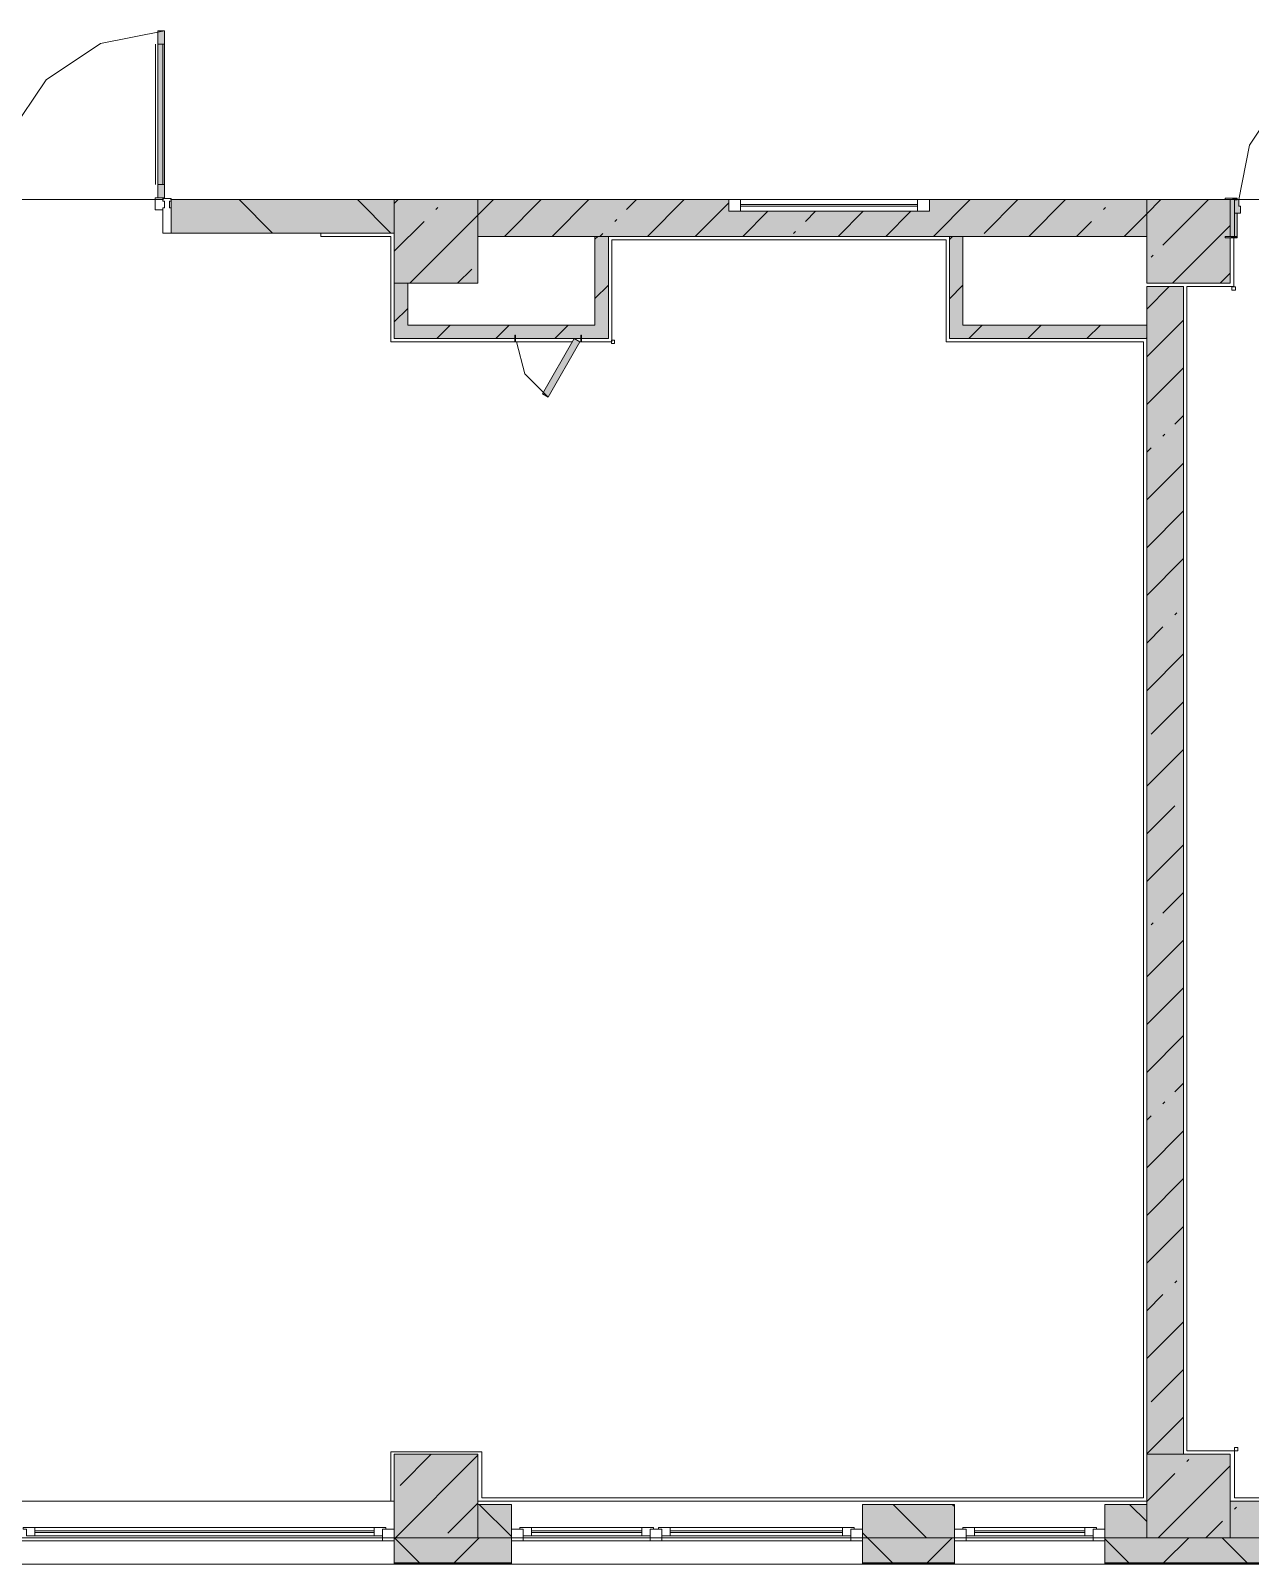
# Model space of a CAD drawing. Header units: millimetres. Extents: x -3817 to 677485, y -22715 to 103890.
# Drawn here: x 29397.5 to 29454.9, y 201.1 to 273.3 of the extents above; entities that cross this region are included whole.
import ezdxf

# ---------------------------------------------------------------- set-up
doc = ezdxf.new("R2010")
doc.units = ezdxf.units.MM
doc.layers.add('PDF _Геометрия', color=7, linetype='Continuous', true_color=0x1d1d1d)
doc.layers.add('PDF _Сплошная заливка', color=7, linetype='Continuous', true_color=0xffffff)

msp = doc.modelspace()

# ---------------------------------------------------------------- hatches: boundary and pattern name
at = {"layer": 'PDF _Сплошная заливка', "transparency": 33554559}
h = msp.add_hatch(color=256, dxfattribs=at)
h.paths.add_polyline_path([(29383.083, 263.768), (29391.114, 263.768), (29391.114, 265.343), (29383.083, 265.343)], flags=0)
h.paths.add_polyline_path([(29412.135, 263.768), (29414.578, 263.768), (29414.578, 265.343), (29404.066, 265.343), (29404.066, 263.768)], flags=0)
for points in [[(29450.01, 263.611), (29450.01, 265.343), (29439.774, 265.343), (29439.774, 264.792), (29430.325, 264.792), (29430.325, 265.343), (29418.515, 265.343), (29418.515, 263.611), (29448.838, 263.611)], [(29453.71, 261.406), (29453.946, 261.406), (29453.946, 263.548), (29453.946, 263.611), (29453.946, 265.343), (29450.01, 265.343), (29450.01, 261.406)], [(29450.01, 206.29), (29451.742, 206.29), (29451.742, 261.249), (29450.01, 261.249), (29450.01, 222.646)], [(29450.01, 258.808), (29450.01, 259.438), (29441.348, 259.438), (29441.348, 258.808), (29448.838, 258.808)]]:
    msp.add_hatch(color=256, dxfattribs=at).paths.add_polyline_path(points)
at = {"layer": 'PDF _Сплошная заливка', "true_color": 0xe2e2e2, "transparency": 33554559}
h = msp.add_hatch(color=254, dxfattribs=at)
h.paths.add_polyline_path([(29454.143, 264.713), (29454.419, 264.713), (29454.34, 265.343), (29454.143, 265.343)], flags=0)
h.paths.add_polyline_path([(29460.954, 264.713), (29461.23, 264.713), (29461.23, 265.343), (29461.033, 265.343), (29461.033, 265.028)], flags=0)
at = {"layer": 'PDF _Сплошная заливка', "transparency": 33554559}
h = msp.add_hatch(color=256, dxfattribs=at)
h.paths.add_polyline_path([(29448.838, 202.353), (29450.01, 202.353), (29450.01, 203.928), (29448.041, 203.928), (29448.041, 202.353)], flags=0)
h.paths.add_polyline_path([(29372.059, 202.353), (29372.059, 203.928), (29366.154, 203.928), (29366.154, 202.353), (29368.092, 202.353)], flags=0)
h.paths.add_polyline_path([(29384.028, 202.353), (29390.169, 202.353), (29390.169, 203.928), (29384.028, 203.928), (29384.028, 202.889)], flags=0)
h.paths.add_polyline_path([(29440.955, 202.353), (29440.955, 203.928), (29436.624, 203.928), (29436.624, 202.353)], flags=0)
h.paths.add_polyline_path([(29418.515, 202.353), (29420.089, 202.353), (29420.089, 203.928), (29418.515, 203.928), (29418.515, 203.478)], flags=0)
h.paths.add_polyline_path([(29280.006, 202.353), (29283.874, 202.353), (29283.874, 203.928), (29276.787, 203.928), (29276.787, 202.36), (29272.85, 202.36), (29272.85, 203.928), (29270.882, 203.928), (29270.882, 202.353), (29276.787, 202.353)], flags=0)
h.paths.add_polyline_path([(29347.651, 202.353), (29349.619, 202.353), (29349.619, 203.928), (29347.651, 203.928), (29347.651, 203.403)], flags=0)
h.paths.add_polyline_path([(29330.722, 202.353), (29336.628, 202.353), (29336.628, 203.928), (29330.722, 203.928)], flags=0)
h.paths.add_polyline_path([(29314.188, 202.353), (29314.188, 203.928), (29312.219, 203.928), (29312.219, 202.353)], flags=0)
h.paths.add_polyline_path([(29258.914, 202.353), (29263.796, 202.353), (29263.796, 203.928), (29258.914, 203.928)], flags=0)
h.paths.add_polyline_path([(29238.048, 202.353), (29238.442, 202.353), (29238.442, 203.928), (29238.048, 203.928)], flags=0)
h.paths.add_polyline_path([(29221.282, 202.353), (29227.025, 202.353), (29227.025, 203.928), (29218.207, 203.928), (29218.207, 202.353)], flags=0)
h.paths.add_polyline_path([(29201.672, 202.353), (29201.672, 203.928), (29199.625, 203.928), (29199.625, 202.353)], flags=0)
h.paths.add_polyline_path([(29184.58, 202.353), (29187.814, 202.353), (29187.814, 203.928), (29179.943, 203.928), (29179.943, 202.353)], flags=0)
h.paths.add_polyline_path([(29142.932, 202.353), (29142.932, 203.928), (29141.91, 203.928), (29141.91, 202.353)], flags=0)
h.paths.add_polyline_path([(29135.296, 202.353), (29135.296, 203.928), (29130.336, 203.928), (29130.336, 202.353), (29133.197, 202.353)], flags=0)
h.paths.add_polyline_path([(29113.801, 202.353), (29113.801, 203.928), (29112.226, 203.928), (29112.226, 202.353)], flags=0)
h.paths.add_polyline_path([(29107.502, 202.353), (29107.502, 203.928), (29105.14, 203.928), (29105.14, 202.353)], flags=0)
h.paths.add_polyline_path([(29170.647, 202.353), (29172.856, 202.353), (29172.856, 203.928), (29170.647, 203.928), (29170.647, 202.747)], flags=0)
h.paths.add_polyline_path([(29098.053, 202.353), (29098.053, 203.928), (29087.424, 203.928), (29087.424, 202.353), (29089.154, 202.353)], flags=0)
h.paths.add_polyline_path([(29022.466, 202.353), (29022.466, 203.928), (29016.558, 203.928), (29016.558, 202.353)], flags=0)
h.paths.add_polyline_path([(28995.301, 202.353), (28995.301, 203.928), (28988.766, 203.928), (28988.766, 202.353), (28993.727, 202.353)], flags=0)
h.paths.add_polyline_path([(29070.889, 202.353), (29070.889, 203.928), (29064.984, 203.928), (29064.984, 202.353), (29067.132, 202.353)], flags=0)
h.paths.add_polyline_path([(29029.552, 202.353), (29030.733, 202.353), (29030.733, 203.928), (29029.552, 203.928)], flags=0)
h.paths.add_polyline_path([(29051.992, 202.353), (29057.897, 202.353), (29057.897, 203.928), (29051.992, 203.928)], flags=0)
h = msp.add_hatch(color=256, dxfattribs=at)
h.paths.add_polyline_path([(29485.54, 201.172), (29491.347, 201.172), (29491.347, 202.353), (29463.001, 202.353), (29463.001, 201.172), (29470.859, 201.172)], flags=0)
h.paths.add_polyline_path([(29531.03, 201.172), (29531.03, 202.353), (29498.433, 202.353), (29498.433, 201.172), (29529.583, 201.172)], flags=0)
h.paths.add_polyline_path([(29448.838, 201.172), (29455.915, 201.172), (29455.915, 202.353), (29448.041, 202.353), (29448.041, 201.172)], flags=0)
h.paths.add_polyline_path([(29440.955, 201.172), (29440.955, 202.353), (29436.624, 202.353), (29436.624, 201.172)], flags=0)
h.paths.add_polyline_path([(29420.089, 201.172), (29420.089, 202.353), (29414.578, 202.353), (29414.578, 201.172), (29418.515, 201.172)], flags=0)
h.paths.add_polyline_path([(29390.169, 201.172), (29390.169, 202.353), (29380.855, 202.353), (29380.855, 201.172), (29384.028, 201.172)], flags=0)

# ---------------------------------------------------------------- linework, layer by layer
at = {"layer": 'PDF _Геометрия', "color": 253, "lineweight": 9, "true_color": 0xaaaaaa}
for points in [[(29391.508, 264.87), (29391.862, 264.87), (29391.862, 265.422), (29391.429, 265.422), (29391.429, 269.87), (29393.653, 269.274), (29395.282, 267.646), (29395.878, 265.422), (29396.477, 268.435), (29398.184, 270.989), (29400.738, 272.696), (29403.751, 273.295), (29403.751, 265.422), (29403.318, 265.422), (29403.318, 264.87), (29403.673, 264.87)], [(29403.326, 272.665), (29403.326, 266.051)], [(29403.751, 272.665), (29403.436, 272.665)], [(29403.673, 272.665), (29403.673, 266.051)], [(29454.34, 265.343), (29454.85, 267.904), (29456.3, 270.075), (29458.472, 271.526), (29461.033, 272.036)], [(29403.751, 266.051), (29403.436, 266.051)], [(29403.751, 265.264), (29403.751, 264.949)], [(29411.113, 265.343), (29404.034, 265.343), (29453.71, 265.343)], [(29462.915, 204.243), (29454.138, 204.243), (29454.138, 206.447), (29451.899, 206.447), (29451.899, 261.249), (29454.104, 261.249), (29454.104, 263.453), (29454.104, 263.548), (29454.104, 263.453), (29454.104, 261.249), (29451.899, 261.249), (29451.899, 206.447), (29454.138, 206.447), (29454.138, 204.243), (29462.915, 204.243)], [(29420.325, 258.642), (29420.726, 257.146), (29421.822, 256.051)]]:
    msp.add_lwpolyline(points, dxfattribs=at)
for points in [[(29403.436, 265.422), (29403.751, 265.422), (29403.751, 273.295), (29403.436, 273.295), (29403.436, 265.422), (29403.751, 265.422), (29403.751, 273.295), (29403.436, 273.295)], [(29403.705, 265.343), (29391.475, 265.343)], [(29454.261, 265.343), (29454.261, 265.406), (29453.71, 265.406), (29453.71, 265.343)], [(29454.143, 263.611), (29454.143, 265.343), (29453.946, 265.343), (29453.946, 263.611)], [(29454.34, 265.343), (29454.143, 265.343), (29454.143, 264.713), (29454.419, 264.713), (29454.419, 265.028), (29454.34, 265.028)], [(29454.261, 265.335), (29454.261, 265.343), (29454.143, 265.343), (29454.143, 265.335)], [(29454.261, 265.343), (29460.718, 265.343)], [(29454.261, 263.611), (29454.261, 264.713), (29454.143, 264.713), (29454.143, 263.611)], [(29411.113, 263.768), (29411.113, 263.611), (29414.42, 263.611), (29414.42, 258.65), (29422.958, 258.65), (29414.42, 258.65), (29414.42, 263.611), (29411.113, 263.611)], [(29454.261, 263.548), (29454.261, 263.611), (29453.71, 263.611), (29453.71, 263.548)], [(29423.304, 258.65), (29424.814, 258.65), (29424.814, 263.453), (29440.561, 263.453), (29440.561, 258.65), (29449.852, 258.65), (29449.852, 204.243), (29418.695, 204.243), (29418.695, 206.408), (29414.42, 206.408), (29414.42, 204.085), (29414.42, 206.408), (29418.695, 206.408), (29418.695, 204.243), (29449.852, 204.243), (29449.852, 258.65), (29440.561, 258.65), (29440.561, 263.453), (29424.814, 263.453), (29424.814, 258.65)], [(29420.286, 258.957), (29420.247, 258.957), (29420.247, 258.642), (29420.286, 258.642)], [(29421.822, 256.051), (29423.317, 258.642), (29423.045, 258.8), (29421.549, 256.209)], [(29423.357, 258.957), (29423.357, 258.642), (29423.396, 258.642), (29423.396, 258.957)]]:
    msp.add_lwpolyline(points, close=True, dxfattribs=at)
at = {"layer": 'PDF _Геометрия', "color": 7, "lineweight": 9}
for points in [[(29403.987, 264.949), (29403.987, 265.264), (29404.066, 265.264), (29404.066, 265.398), (29403.673, 265.398), (29403.673, 265.264), (29403.751, 265.264), (29403.751, 264.949), (29403.673, 264.949), (29403.673, 263.768), (29404.066, 263.768), (29404.066, 264.949)], [(29404.066, 263.768), (29414.578, 263.768), (29414.578, 265.343), (29404.066, 265.343)], [(29418.515, 265.343), (29414.578, 265.343), (29414.578, 261.406), (29418.515, 261.406)], [(29430.876, 265.343), (29430.876, 264.792), (29430.325, 264.792), (29430.325, 265.343)], [(29439.774, 265.343), (29439.774, 264.792), (29439.222, 264.792), (29439.222, 265.343)], [(29454.025, 261.237), (29454.025, 261.083), (29454.183, 261.083), (29454.183, 261.237)], [(29424.951, 258.721), (29424.798, 258.721), (29424.798, 258.564), (29424.951, 258.564)], [(29454.149, 206.455), (29454.303, 206.455), (29454.303, 206.613), (29454.149, 206.613)], [(29418.515, 206.29), (29414.578, 206.29), (29414.578, 202.353), (29418.515, 202.353)], [(29453.946, 206.29), (29450.01, 206.29), (29450.01, 202.353), (29453.946, 202.353)], [(29440.955, 202.353), (29440.955, 203.928), (29436.624, 203.928), (29436.624, 202.353)], [(29455.915, 202.353), (29455.915, 204.085), (29453.946, 204.085), (29453.946, 202.353)], [(29390.169, 201.109), (29390.169, 202.353), (29414.578, 202.353), (29414.578, 201.109)], [(29414.184, 202.841), (29397.098, 202.841), (29397.098, 202.762), (29397.255, 202.762), (29397.255, 202.447), (29414.026, 202.447), (29414.026, 202.762), (29414.184, 202.762)], [(29414.026, 202.211), (29414.026, 202.762), (29414.578, 202.762), (29414.578, 202.211)], [(29414.578, 202.353), (29414.578, 201.109), (29420.089, 201.109), (29420.089, 202.353)], [(29420.089, 202.211), (29420.089, 202.762), (29420.64, 202.762), (29420.64, 202.211)], [(29426.782, 202.841), (29420.483, 202.841), (29420.483, 202.762), (29420.64, 202.762), (29420.64, 202.447), (29426.624, 202.447), (29426.624, 202.762), (29426.782, 202.762)], [(29426.624, 202.211), (29426.624, 202.762), (29427.176, 202.762), (29427.176, 202.211)], [(29436.23, 202.841), (29427.018, 202.841), (29427.018, 202.762), (29427.176, 202.762), (29427.176, 202.447), (29436.073, 202.447), (29436.073, 202.762), (29436.23, 202.762)], [(29436.073, 202.211), (29436.073, 202.762), (29436.624, 202.762), (29436.624, 202.211)], [(29436.624, 202.353), (29436.624, 201.109), (29440.955, 201.109), (29440.955, 202.353)], [(29440.955, 202.211), (29440.955, 202.762), (29441.506, 202.762), (29441.506, 202.211)], [(29440.955, 201.109), (29440.955, 202.353), (29448.041, 202.353), (29448.041, 201.109)], [(29447.647, 202.841), (29441.348, 202.841), (29441.348, 202.762), (29441.506, 202.762), (29441.506, 202.447), (29447.49, 202.447), (29447.49, 202.762), (29447.647, 202.762)], [(29447.49, 202.211), (29447.49, 202.762), (29448.041, 202.762), (29448.041, 202.211)], [(29448.041, 202.353), (29448.041, 201.109), (29455.915, 201.109), (29455.915, 202.353), (29453.946, 202.353), (29451.742, 202.353)], [(29398.043, 201.109), (29401.98, 201.109)], [(29404.342, 201.109), (29408.279, 201.109)], [(29423.632, 201.109), (29428.357, 201.109)], [(29430.719, 201.109), (29434.656, 201.109)], [(29437.018, 201.109), (29440.955, 201.109)]]:
    msp.add_lwpolyline(points, close=True, dxfattribs=at)
for points in [[(29408.848, 263.768), (29407.273, 265.343)], [(29414.415, 263.768), (29412.84, 265.343)], [(29414.578, 265.163), (29414.758, 265.343)], [(29414.578, 263.768), (29414.578, 259.438), (29414.578, 258.808), (29424.656, 258.808), (29424.656, 259.438), (29424.656, 263.611), (29424.026, 263.611), (29418.515, 263.611), (29418.515, 265.343), (29450.01, 265.343), (29450.01, 263.611), (29441.348, 263.611)], [(29415.311, 261.406), (29418.515, 264.609), (29419.248, 265.343)], [(29416.538, 264.877), (29416.631, 264.971)], [(29419.761, 263.611), (29421.493, 265.343)], [(29422.006, 263.611), (29423.738, 265.343)], [(29425.517, 264.877), (29425.983, 265.343)], [(29426.496, 263.611), (29428.228, 265.343)], [(29428.741, 263.611), (29430.325, 265.195)], [(29439.774, 265.343), (29430.325, 265.343)], [(29439.222, 265.107), (29430.876, 265.107)], [(29439.222, 265.028), (29430.876, 265.028)], [(29439.966, 263.611), (29441.698, 265.343)], [(29442.355, 263.755), (29443.943, 265.343)], [(29444.456, 263.611), (29446.188, 265.343)], [(29447.967, 264.877), (29448.061, 264.971)], [(29448.946, 263.611), (29450.01, 264.675), (29450.678, 265.343)], [(29453.71, 265.343), (29450.01, 265.343), (29450.01, 261.406), (29453.946, 261.406), (29453.946, 263.548)], [(29450.774, 263.194), (29452.923, 265.343)], [(29453.946, 263.611), (29453.946, 265.343)], [(29414.578, 262.918), (29415.976, 264.316)], [(29424.956, 264.316), (29425.05, 264.409)], [(29430.325, 264.792), (29439.774, 264.792)], [(29430.986, 263.611), (29432.167, 264.792)], [(29433.936, 264.316), (29434.412, 264.792)], [(29435.476, 263.611), (29436.657, 264.792)], [(29437.721, 263.611), (29438.902, 264.792)], [(29446.701, 263.611), (29447.406, 264.316)], [(29424.026, 263.611), (29424.026, 259.438), (29415.208, 259.438), (29415.208, 261.406)], [(29424.026, 263.475), (29424.162, 263.611)], [(29424.251, 263.611), (29424.395, 263.755)], [(29424.656, 263.611), (29440.719, 263.611)], [(29433.375, 263.755), (29433.468, 263.848)], [(29440.719, 263.465), (29440.864, 263.611)], [(29451.742, 206.29), (29451.742, 261.249), (29450.01, 261.249), (29450.01, 259.438), (29441.348, 259.438), (29441.348, 263.611), (29440.719, 263.611), (29440.719, 258.808), (29441.348, 258.808), (29450.01, 258.808), (29450.01, 203.928), (29450.01, 202.353), (29448.041, 202.353), (29448.041, 203.928), (29450.01, 203.928), (29450.01, 204.085)], [(29451.231, 261.406), (29453.946, 264.122)], [(29417.556, 261.406), (29418.221, 262.071)], [(29450.212, 262.632), (29450.306, 262.726)], [(29424.026, 260.691), (29424.656, 261.321)], [(29453.476, 261.406), (29453.946, 261.877)], [(29440.719, 260.681), (29441.348, 261.311)], [(29450.01, 260.185), (29451.073, 261.249)], [(29414.578, 259.594), (29415.208, 260.224)], [(29416.575, 258.808), (29417.205, 259.438)], [(29419.359, 258.808), (29419.989, 259.438)], [(29422.143, 258.808), (29422.772, 259.438)], [(29441.629, 258.808), (29442.259, 259.438)], [(29444.413, 258.808), (29445.043, 259.438)], [(29447.197, 258.808), (29447.827, 259.438)], [(29450.01, 257.94), (29451.742, 259.672)], [(29450.01, 258.808), (29450.01, 259.438)], [(29449.98, 258.808), (29450.01, 258.837)], [(29450.01, 255.695), (29451.742, 257.427)], [(29451.335, 254.775), (29451.742, 255.182)], [(29450.774, 254.214), (29450.867, 254.307)], [(29450.01, 253.45), (29450.212, 253.653)], [(29450.01, 251.205), (29451.742, 252.937)], [(29450.01, 248.96), (29451.742, 250.692)], [(29450.01, 246.715), (29451.742, 248.447)], [(29451.335, 245.795), (29451.428, 245.888)], [(29450.01, 244.47), (29450.774, 245.234)], [(29450.01, 242.225), (29451.742, 243.957)], [(29450.212, 240.183), (29451.742, 241.712)], [(29450.01, 237.735), (29451.742, 239.467)], [(29450.01, 235.49), (29451.335, 236.815)], [(29450.01, 233.245), (29451.742, 234.977)], [(29450.774, 231.764), (29451.742, 232.732)], [(29450.212, 231.203), (29450.306, 231.296)], [(29450.01, 228.755), (29451.742, 230.487)], [(29450.01, 226.51), (29451.742, 228.242)], [(29450.01, 224.265), (29451.742, 225.997)], [(29451.335, 223.345), (29451.742, 223.752)], [(29450.774, 222.784), (29450.867, 222.877)], [(29450.01, 222.02), (29450.212, 222.223)], [(29450.01, 219.775), (29451.742, 221.507)], [(29450.01, 217.53), (29451.742, 219.262)], [(29450.01, 215.285), (29451.742, 217.017)], [(29451.335, 214.365), (29451.428, 214.459)], [(29450.01, 213.04), (29450.774, 213.804)], [(29450.01, 210.795), (29451.742, 212.527)], [(29450.212, 208.753), (29451.742, 210.282)], [(29450.01, 206.305), (29451.742, 208.037)], [(29414.628, 202.353), (29418.515, 206.24)], [(29414.854, 204.824), (29416.32, 206.29)], [(29450.547, 202.353), (29453.946, 205.752)], [(29451.896, 205.947), (29451.989, 206.04)], [(29450.01, 204.06), (29451.335, 205.385)], [(29384.028, 204.085), (29414.578, 204.085), (29414.42, 204.085)], [(29414.578, 203.928), (29414.578, 202.353), (29420.089, 202.353), (29420.089, 203.928), (29418.515, 203.928)], [(29417.099, 202.579), (29418.515, 203.995)], [(29418.515, 204.085), (29450.01, 204.085), (29418.515, 204.085)], [(29420.089, 202.418), (29418.58, 203.928)], [(29439.641, 202.353), (29438.066, 203.928)], [(29440.955, 203.823), (29440.85, 203.928)], [(29450.01, 203.12), (29449.201, 203.928)], [(29454.141, 203.702), (29454.234, 203.795)], [(29452.792, 202.353), (29453.58, 203.14)], [(29414.578, 202.353), (29390.169, 202.353)], [(29390.169, 202.211), (29414.578, 202.211)], [(29397.098, 202.841), (29414.184, 202.841)], [(29397.649, 202.841), (29397.649, 202.447)], [(29397.649, 202.684), (29413.633, 202.684)], [(29413.633, 202.605), (29397.649, 202.605)], [(29413.633, 202.841), (29413.633, 202.447)], [(29414.578, 202.762), (29414.026, 202.762)], [(29415.768, 201.172), (29414.587, 202.353)], [(29417.399, 201.172), (29418.58, 202.353)], [(29420.64, 202.762), (29420.089, 202.762)], [(29420.089, 202.353), (29436.624, 202.353)], [(29420.089, 202.353), (29420.089, 201.109)], [(29436.624, 202.353), (29420.089, 202.353)], [(29420.089, 202.211), (29436.624, 202.211)], [(29420.483, 202.841), (29426.782, 202.841)], [(29421.034, 202.841), (29421.034, 202.447)], [(29421.034, 202.684), (29426.231, 202.684)], [(29426.231, 202.605), (29421.034, 202.605)], [(29426.231, 202.841), (29426.231, 202.447)], [(29427.176, 202.762), (29426.624, 202.762)], [(29427.018, 202.841), (29436.23, 202.841)], [(29427.569, 202.841), (29427.569, 202.447)], [(29427.569, 202.684), (29435.679, 202.684)], [(29435.679, 202.605), (29427.569, 202.605)], [(29435.679, 202.841), (29435.679, 202.447)], [(29436.624, 202.762), (29436.073, 202.762)], [(29438.038, 201.172), (29436.857, 202.353), (29436.624, 202.586)], [(29436.624, 201.109), (29436.624, 202.353)], [(29439.669, 201.172), (29440.85, 202.353)], [(29441.497, 202.762), (29440.955, 202.762)], [(29448.041, 202.353), (29440.955, 202.353)], [(29440.955, 202.211), (29448.041, 202.211)], [(29441.348, 202.841), (29447.647, 202.841)], [(29441.9, 202.841), (29441.9, 202.447)], [(29441.9, 202.684), (29447.096, 202.684)], [(29447.096, 202.605), (29441.9, 202.605)], [(29447.096, 202.841), (29447.096, 202.447)], [(29448.041, 202.762), (29447.49, 202.762)], [(29449.173, 201.172), (29448.041, 202.304)], [(29450.01, 202.353), (29451.742, 202.353)], [(29450.804, 201.172), (29451.985, 202.353)], [(29454.741, 201.172), (29453.56, 202.353)], [(29410.641, 201.109), (29414.578, 201.109), (29410.641, 201.109)], [(29414.578, 201.172), (29420.089, 201.172)], [(29414.578, 201.148), (29420.089, 201.148)], [(29436.624, 201.109), (29420.089, 201.109)], [(29436.624, 201.172), (29440.955, 201.172)], [(29436.624, 201.148), (29440.955, 201.148)], [(29443.317, 201.109), (29448.041, 201.109), (29443.317, 201.109)], [(29448.041, 201.172), (29455.915, 201.172)], [(29448.041, 201.148), (29455.915, 201.148)]]:
    msp.add_lwpolyline(points, dxfattribs=at)
at = {"layer": 'PDF _Сплошная заливка', "color": 254, "lineweight": 60, "true_color": 0xe2e2e2, "transparency": 33554559}
for points in [[(29403.436, 265.422), (29403.751, 265.422), (29403.436, 273.295), (29403.751, 273.295)], [(29454.261, 265.343), (29454.261, 265.406), (29453.71, 265.343)], [(29454.261, 263.611), (29454.261, 264.713), (29454.143, 263.611), (29454.143, 264.713)], [(29454.261, 263.548), (29454.261, 263.611), (29453.71, 263.548)], [(29421.822, 256.051), (29423.317, 258.642), (29421.549, 256.209), (29423.045, 258.8)]]:
    msp.add_solid(points, dxfattribs=at)
at = {"layer": 'PDF _Сплошная заливка', "lineweight": 60, "transparency": 33554559}
for points in [[(29418.515, 261.406), (29418.515, 265.343), (29414.578, 261.406), (29414.578, 265.343)], [(29424.656, 259.438), (29424.656, 263.611), (29424.026, 259.438), (29424.026, 263.611)], [(29441.348, 258.808), (29441.348, 263.611), (29440.719, 258.808), (29440.719, 263.611)], [(29415.208, 259.438), (29415.208, 261.406), (29414.578, 259.438), (29414.578, 261.406)], [(29414.578, 258.808), (29424.656, 258.808), (29414.578, 259.438), (29424.656, 259.438)], [(29418.515, 202.353), (29418.515, 206.29), (29414.578, 202.353), (29414.578, 206.29)], [(29453.946, 202.353), (29453.946, 206.29), (29450.01, 202.353), (29450.01, 206.29)], [(29453.946, 202.353), (29455.915, 202.353), (29453.946, 204.085), (29455.915, 204.085)]]:
    msp.add_solid(points, dxfattribs=at)
at = {"layer": 'PDF _Сплошная заливка', "color": 7, "lineweight": 60, "true_color": 0xfbfbfb, "transparency": 33554559}
msp.add_solid([(29454.143, 263.611), (29454.143, 265.343), (29453.946, 263.611), (29453.946, 265.343)], dxfattribs=at)

doc.saveas('drawing.dxf')
